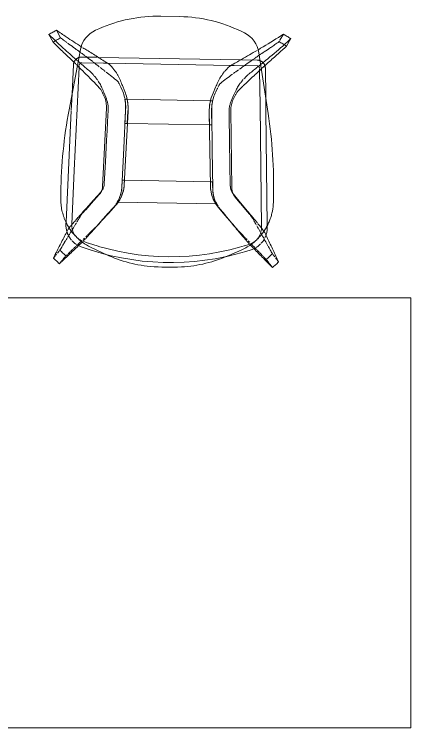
# Model space of a CAD drawing. Header units: inches. Extents: x -13 to 4331, y -638 to 2885.
# Drawn here: x 3329.5 to 3359.4, y 1400.5 to 1454.2 of the extents above; entities that cross this region are included whole.
import ezdxf

# ---------------------------------------------------------------- set-up
doc = ezdxf.new("R2010")
doc.units = ezdxf.units.IN
doc.header["$MEASUREMENT"] = 0
doc.layers.add('I-FURN', color=30, linetype='Continuous', lineweight=9)
doc.layers.add('Q-CASE', color=31, linetype='Continuous', lineweight=9)

# ---------------------------------------------------------------- blocks, each defined once
blk = doc.blocks.new('HighTower_Nadia_Bob_BarStool - HighTower_Nadia_Bob_BarStool-V18-FIRST FLOOR POWER _ SIGNAL')
at = {"layer": 'I-FURN'}
for p, q in [((0.715, 9.2), (-0.715, 9.2)), ((-5.364, 8.17), (-5.606, 8.057)), ((5.606, 8.057), (5.364, 8.17)), ((-9.116, 7.683), (-8.794, 7.117)), ((-8.233, 7.442), (-8.553, 8.01)), ((8.553, 8.01), (8.292, 7.549)), ((8.794, 7.117), (9.116, 7.683)), ((8.269, 7.508), (8.233, 7.442)), ((-6.733, 6.579), (-7.507, 2.027)), ((7.507, 2.027), (6.733, 6.579)), ((-5.471, 6.022), (-6.61, 6.022)), ((-5.376, 6.022), (-5.429, 6.022)), ((5.342, 6.022), (-5.342, 6.022)), ((5.429, 6.022), (5.376, 6.022)), ((6.61, 6.022), (5.471, 6.022)), ((-7.235, 5.416), (-7.299, 3.248)), ((-7.041, 5.851), (-7.059, 5.833)), ((-6.789, 5.455), (-6.786, 5.462)), ((-6.786, 5.462), (-6.784, 5.469)), ((-6.737, 5.536), (-6.731, 5.541)), ((-6.61, 5.585), (-4.977, 5.585)), ((-4.948, 5.585), (-4.887, 5.585)), ((-4.857, 5.585), (-4.643, 5.585)), ((-4.643, 5.585), (4.643, 5.585)), ((-4.592, 5.554), (-4.607, 5.563)), ((-4.577, 5.545), (-4.592, 5.554)), ((4.643, 5.585), (4.857, 5.585)), ((4.887, 5.585), (6.61, 5.585)), ((6.71, 5.556), (6.716, 5.552)), ((6.785, 5.465), (6.788, 5.458)), ((7.032, 5.859), (7.013, 5.875)), ((7.05, 5.841), (7.032, 5.859)), ((7.168, 5.68), (7.156, 5.702)), ((7.178, 5.658), (7.168, 5.68)), ((7.299, 3.248), (7.235, 5.416)), ((-7.033, -2.528), (-6.802, 5.245)), ((-6.802, 5.271), (-6.799, 5.353)), ((6.799, 5.353), (6.802, 5.271)), ((6.802, 5.245), (6.881, 2.599)), ((-3.629, 3.809), (-3.523, 3.588)), ((-3.325, 3.484), (-3.509, 3.924)), ((3.509, 3.924), (3.325, 3.484)), ((3.523, 3.588), (3.629, 3.809)), ((-7.299, 3.248), (-7.326, 2.362)), ((-4.882, 3.321), (-4.709, 2.907)), ((4.709, 2.907), (4.882, 3.321)), ((7.33, 2.214), (7.299, 3.248)), ((-4.943, 3.218), (-4.849, 3.021)), ((-3.302, 2.898), (-3.145, 2.898)), ((3.144, 2.898), (-3.144, 2.898)), ((-3.144, 2.898), (3.144, 2.898)), ((3.145, 2.898), (3.302, 2.898)), ((4.849, 3.021), (4.943, 3.218)), ((-7.326, 2.351), (-7.335, 2.027)), ((6.882, 2.573), (7.153, -6.576)), ((7.586, -6.424), (7.331, 2.181)), ((-7.336, 1.993), (-7.586, -6.424)), ((-3.245, 2.021), (-3.274, 1.078)), ((-3.247, 2.145), (-3.251, 2.041)), ((-3.241, 2.14), (-3.244, 2.04)), ((-3.096, 1.078), (-3.063, 2.008)), ((3.063, 2.008), (3.096, 1.078)), ((3.244, 2.04), (3.241, 2.14)), ((3.274, 1.078), (3.245, 2.021)), ((3.251, 2.041), (3.247, 2.145)), ((-3.274, 1.078), (-3.096, 1.078)), ((-3.089, 1.078), (3.089, 1.078)), ((-3.089, 1.078), (3.089, 1.078)), ((3.096, 1.078), (3.274, 1.078)), ((-4.635, -0.198), (-4.693, -1.848)), ((-4.812, -1.73), (-4.873, -3.692)), ((-4.693, -1.848), (-4.75, -3.497)), ((-7.153, -6.576), (-7.033, -2.544)), ((-3.407, -3.2), (-3.423, -3.735)), ((-3.407, -3.2), (-3.245, -3.2)), ((-3.257, -3.543), (-3.245, -3.2)), ((3.239, -3.2), (-3.239, -3.2)), ((-3.239, -3.2), (3.239, -3.2)), ((3.245, -3.2), (3.257, -3.543)), ((3.245, -3.2), (3.407, -3.2)), ((3.417, -3.517), (3.407, -3.2)), ((3.423, -3.735), (3.418, -3.544)), ((-8.015, -4.222), (-8.013, -4.654)), ((5.539, -4.742), (4.995, -4.118)), ((8.013, -4.654), (8.015, -4.222)), ((-5.537, -4.799), (-6.119, -5.47)), ((-5.116, -4.313), (-5.509, -4.767)), ((5.509, -4.767), (5.116, -4.313)), ((6.052, -5.393), (5.537, -4.799)), ((6.082, -5.367), (5.539, -4.742)), ((-4.046, -5.282), (-4.39, -5.679)), ((-4.382, -5.698), (-3.863, -5.101)), ((-3.738, -4.854), (-3.675, -4.854)), ((-3.738, -4.854), (-3.676, -4.854)), ((-3.675, -4.854), (3.675, -4.854)), ((-3.675, -4.854), (3.675, -4.854)), ((3.675, -4.854), (3.738, -4.854)), ((3.676, -4.854), (3.738, -4.854)), ((3.863, -5.101), (4.382, -5.698)), ((4.39, -5.679), (4.046, -5.282)), ((-4.409, -5.701), (-4.987, -6.368)), ((-4.901, -6.294), (-4.382, -5.698)), ((4.382, -5.698), (4.901, -6.294)), ((4.915, -6.285), (4.409, -5.701)), ((6.119, -5.47), (6.052, -5.393)), ((-7.586, -6.434), (-7.59, -6.563)), ((4.987, -6.368), (4.915, -6.285)), ((7.59, -6.563), (7.586, -6.434)), ((-7.153, -6.615), (-7.153, -6.576)), ((7.153, -6.576), (7.153, -6.627)), ((-7.496, -7.183), (-7.472, -7.249)), ((-7.472, -7.249), (-7.446, -7.313)), ((-7.446, -7.313), (-7.416, -7.377)), ((-7.385, -7.439), (-7.35, -7.5)), ((-7.35, -7.5), (-7.314, -7.56)), ((-6.894, -7.399), (-6.924, -7.356)), ((6.819, -7.491), (6.783, -7.529)), ((6.946, -7.324), (6.916, -7.367)), ((-7.314, -7.56), (-7.275, -7.618)), ((-7.275, -7.618), (-7.234, -7.675)), ((-7.234, -7.675), (-7.19, -7.73)), ((-7.19, -7.73), (-7.144, -7.783)), ((-7.097, -7.834), (-7.047, -7.883)), ((-7.047, -7.883), (-6.995, -7.93)), ((-6.995, -7.93), (-6.942, -7.975)), ((-6.942, -7.975), (-6.887, -8.018)), ((-5.896, -7.979), (-6.228, -7.87)), ((-5.133, -8.208), (-5.872, -7.988)), ((6.228, -7.869), (5.899, -7.975)), ((6.304, -7.843), (6.267, -7.857)), ((7.157, -7.769), (7.202, -7.716)), ((-8.008, -8.553), (-8.044, -8.598)), ((-6.711, -8.134), (-6.65, -8.167)), ((-5.705, -8.28), (-4.736, -8.722)), ((-4.385, -8.398), (-5.107, -8.214)), ((4.736, -8.722), (5.705, -8.28)), ((6.666, -8.159), (6.727, -8.124)), ((8.044, -8.598), (8.008, -8.553)), ((-8.366, -8.995), (-8.492, -9.151)), ((-8.25, -8.852), (-8.343, -8.967)), ((-8.073, -8.634), (-8.194, -8.783)), ((-7.715, -9.185), (-7.573, -9.01)), ((-4.436, -8.831), (-4.129, -8.903)), ((-2.103, -8.788), (-2.869, -8.688)), ((7.573, -9.01), (7.715, -9.185)), ((8.194, -8.783), (8.073, -8.634)), ((8.343, -8.967), (8.25, -8.852)), ((8.492, -9.151), (8.366, -8.995)), ((-8.028, -9.571), (-7.889, -9.4)), ((-2.573, -9.172), (-1.789, -9.259)), ((-1.789, -9.259), (-1.002, -9.315)), ((7.889, -9.4), (8.028, -9.571))]:
    blk.add_line(p, q, dxfattribs=at)
at = {"layer": 'I-FURN', "flags": 128}
for points in [[(-6.899, 5.952), (-6.921, 5.94), (-6.942, 5.927), (-6.963, 5.913), (-6.984, 5.899), (-7.003, 5.883), (-7.022, 5.867), (-7.041, 5.851)], [(-6.83, 5.982), (-6.854, 5.973), (-6.877, 5.963), (-6.899, 5.952)], [(-6.61, 6.022), (-6.635, 6.022), (-6.66, 6.02), (-6.685, 6.018), (-6.71, 6.015), (-6.734, 6.01), (-6.759, 6.005), (-6.783, 5.998), (-6.807, 5.991), (-6.83, 5.982)], [(6.843, 5.978), (6.819, 5.986), (6.796, 5.994), (6.772, 6.001), (6.747, 6.007), (6.723, 6.012), (6.698, 6.016), (6.673, 6.019), (6.648, 6.021), (6.624, 6.022), (6.61, 6.022)], [(7.013, 5.875), (6.994, 5.891), (6.974, 5.906), (6.953, 5.92), (6.932, 5.933), (6.911, 5.946), (6.888, 5.957), (6.866, 5.968), (6.843, 5.978)], [(-7.201, 5.6), (-7.209, 5.577), (-7.216, 5.553), (-7.221, 5.528), (-7.226, 5.504), (-7.23, 5.479), (-7.233, 5.454), (-7.234, 5.429), (-7.235, 5.416)], [(-7.183, 5.647), (-7.193, 5.624), (-7.201, 5.6)], [(-7.162, 5.692), (-7.173, 5.67), (-7.183, 5.647)], [(-7.108, 5.776), (-7.122, 5.756), (-7.136, 5.735), (-7.149, 5.714), (-7.162, 5.692)], [(-7.059, 5.833), (-7.076, 5.815), (-7.092, 5.796), (-7.108, 5.776)], [(-6.798, 5.403), (-6.797, 5.411), (-6.797, 5.418), (-6.796, 5.425), (-6.794, 5.433), (-6.793, 5.44), (-6.791, 5.447), (-6.789, 5.455)], [(-6.784, 5.469), (-6.781, 5.476), (-6.777, 5.482), (-6.774, 5.489), (-6.77, 5.495), (-6.766, 5.502), (-6.762, 5.508), (-6.757, 5.514), (-6.753, 5.52), (-6.748, 5.525), (-6.742, 5.531), (-6.737, 5.536)], [(-6.731, 5.541), (-6.725, 5.545), (-6.719, 5.55)], [(-6.719, 5.55), (-6.713, 5.554), (-6.707, 5.558)], [(-6.707, 5.558), (-6.7, 5.562), (-6.694, 5.565), (-6.687, 5.569), (-6.68, 5.572), (-6.673, 5.574), (-6.666, 5.577), (-6.659, 5.579), (-6.651, 5.58), (-6.644, 5.582), (-6.637, 5.583), (-6.629, 5.584), (-6.622, 5.585), (-6.614, 5.585), (-6.61, 5.585)], [(4.607, 5.563), (4.592, 5.554), (4.577, 5.545)], [(6.61, 5.585), (6.618, 5.585), (6.625, 5.584), (6.633, 5.584), (6.64, 5.583), (6.648, 5.581), (6.655, 5.58), (6.662, 5.578), (6.669, 5.575), (6.676, 5.573), (6.683, 5.57), (6.69, 5.567), (6.697, 5.564), (6.703, 5.56), (6.71, 5.556)], [(6.716, 5.552), (6.722, 5.548), (6.728, 5.543), (6.734, 5.538), (6.739, 5.533), (6.745, 5.528), (6.75, 5.523), (6.755, 5.517), (6.759, 5.511), (6.764, 5.505), (6.768, 5.499), (6.772, 5.492), (6.776, 5.486), (6.779, 5.479), (6.782, 5.472), (6.785, 5.465)], [(6.788, 5.458), (6.79, 5.451), (6.792, 5.444), (6.794, 5.437), (6.795, 5.429), (6.796, 5.422), (6.797, 5.414), (6.798, 5.407), (6.798, 5.403)], [(7.13, 5.745), (7.115, 5.766), (7.1, 5.785), (7.084, 5.805), (7.068, 5.823), (7.05, 5.841)], [(7.156, 5.702), (7.143, 5.724), (7.13, 5.745)], [(7.197, 5.612), (7.188, 5.635), (7.178, 5.658)], [(7.235, 5.416), (7.234, 5.441), (7.232, 5.466), (7.228, 5.491), (7.224, 5.515), (7.219, 5.54), (7.213, 5.564), (7.206, 5.588), (7.197, 5.612)], [(-3.145, 2.898), (-3.223, 2.898), (-3.302, 2.898)], [(3.302, 2.898), (3.223, 2.898), (3.145, 2.898)], [(-4.691, 2.194), (-4.751, 0.232), (-4.812, -1.73)], [(4.873, -3.692), (4.812, -1.73), (4.751, 0.232), (4.691, 2.194)], [(-4.557, 2.027), (-4.571, 1.619), (-4.587, 1.172)], [(-3.251, 2.021), (-3.338, -0.798), (-3.429, -3.741)], [(-3.251, -3.55), (-3.154, -0.768), (-3.057, 2.014)], [(3.057, 2.014), (3.154, -0.768), (3.251, -3.55)], [(3.429, -3.741), (3.338, -0.798), (3.251, 2.021)], [(4.587, 1.172), (4.571, 1.619), (4.557, 2.027)], [(-4.587, 1.172), (-4.611, 0.487), (-4.635, -0.198)], [(-3.274, 1.078), (-3.185, 1.078), (-3.096, 1.078)], [(3.096, 1.078), (3.185, 1.078), (3.274, 1.078)], [(4.635, -0.198), (4.611, 0.487), (4.587, 1.172)], [(4.75, -3.497), (4.693, -1.848), (4.635, -0.198)], [(-3.245, -3.2), (-3.326, -3.2), (-3.407, -3.2)], [(3.407, -3.2), (3.326, -3.2), (3.245, -3.2)], [(-4.995, -4.118), (-5.539, -4.742), (-6.082, -5.367)], [(-7.59, -6.563), (-7.591, -6.633), (-7.589, -6.703), (-7.584, -6.773), (-7.576, -6.843), (-7.566, -6.912), (-7.552, -6.981), (-7.536, -7.049), (-7.518, -7.116)], [(-7.137, -6.824), (-7.144, -6.772), (-7.149, -6.72), (-7.152, -6.668)], [(-7.05, -7.126), (-7.069, -7.078), (-7.087, -7.028), (-7.102, -6.978), (-7.116, -6.927), (-7.127, -6.877)], [(7.124, -6.889), (7.112, -6.94), (7.098, -6.991), (7.082, -7.041), (7.064, -7.09)], [(7.153, -6.629), (7.152, -6.681), (7.148, -6.734), (7.142, -6.786), (7.135, -6.835)], [(7.505, -7.155), (7.523, -7.099), (7.541, -7.031), (7.556, -6.963), (7.569, -6.894), (7.578, -6.825), (7.585, -6.755), (7.589, -6.685), (7.591, -6.615), (7.59, -6.563)], [(-6.98, -7.267), (-7.005, -7.221), (-7.028, -7.174), (-7.049, -7.127)], [(-6.828, -7.481), (-6.861, -7.441), (-6.894, -7.399)], [(-6.594, -7.69), (-6.636, -7.659), (-6.677, -7.627), (-6.717, -7.593), (-6.755, -7.557), (-6.792, -7.519), (-6.828, -7.481)], [(6.916, -7.367), (6.885, -7.41), (6.853, -7.451), (6.819, -7.491)], [(7.044, -7.139), (7.022, -7.187), (6.999, -7.233), (6.973, -7.279)], [(7.202, -7.716), (7.245, -7.66), (7.285, -7.603), (7.324, -7.545), (7.36, -7.485), (7.393, -7.423)], [(7.424, -7.361), (7.453, -7.297), (7.479, -7.232), (7.498, -7.176)], [(-6.887, -8.018), (-6.83, -8.059), (-6.771, -8.098)], [(-6.316, -7.839), (-6.365, -7.819), (-6.413, -7.797), (-6.459, -7.773), (-6.505, -7.747), (-6.55, -7.72), (-6.594, -7.69)], [(5.874, -7.983), (5.532, -8.093), (4.789, -8.299), (4.037, -8.476), (3.279, -8.622), (2.516, -8.738), (1.749, -8.823), (0.979, -8.878), (0.208, -8.902), (-0.564, -8.894), (-1.335, -8.856), (-2.103, -8.788)], [(6.582, -7.698), (6.539, -7.727), (6.494, -7.754), (6.447, -7.779), (6.4, -7.802), (6.352, -7.824), (6.304, -7.843)], [(6.783, -7.529), (6.745, -7.566), (6.707, -7.602), (6.667, -7.635), (6.625, -7.668), (6.582, -7.698)], [(6.786, -8.088), (6.845, -8.049), (6.901, -8.008), (6.956, -7.964), (7.009, -7.918), (7.06, -7.871), (7.109, -7.821)], [(-6.587, -8.198), (-6.523, -8.227), (-6.458, -8.253), (-6.409, -8.27)], [(-6.409, -8.27), (-5.658, -8.512), (-4.897, -8.723), (-4.436, -8.831)], [(-2.869, -8.688), (-3.63, -8.558), (-4.385, -8.398)], [(4.417, -8.838), (4.484, -8.824), (5.249, -8.629), (6.005, -8.404), (6.409, -8.27)], [(6.409, -8.27), (6.475, -8.246), (6.54, -8.22), (6.603, -8.19)], [(-4.129, -8.903), (-3.354, -9.053), (-2.573, -9.172)], [(0.577, -9.332), (1.365, -9.293), (2.151, -9.223), (2.934, -9.121), (3.712, -8.988), (4.417, -8.838)], [(-7.871, -9.378), (-7.786, -9.273), (-7.725, -9.198)], [(-1.002, -9.315), (-0.213, -9.339), (0.577, -9.332)], [(7.725, -9.198), (7.786, -9.273), (7.871, -9.378)]]:
    blk.add_lwpolyline(points, dxfattribs=at)
at = {"layer": 'I-FURN'}
for centre, radius, start, end in [((-0.715, -1.8), 11, 90, 115), ((0.715, -1.8), 11, 65, 90), ((-4.761, 6.244), 2, 115, 170.3494), ((4.761, 6.244), 2, 9.6506, 65), ((0, 10.151), 19.843, 266.5863, 273.4131)]:
    blk.add_arc(centre, radius, start, end, dxfattribs=at)
for centre, major_axis, start_param, end_param in [((-6.555, 2.136), (3.5, 0), 0.108678, 0.395848), ((6.555, 2.136), (3.5, 0), 2.745745, 3.172756), ((-6.555, 2.136), (2, 0), 0.122402, 0.395848), ((6.555, 2.136), (2, 0), 2.745745, 2.882468), ((-6.555, 2.136), (2, 0), 0.043748, 0.122402), ((-6.555, 2.136), (2, 0), 6.248279, 6.326933), ((-6.555, 2.136), (3.5, 0), 6.252022, 6.391863), ((6.555, 2.136), (2, 0), 3.019191, 3.176499), ((6.555, 2.136), (2, 0), 2.882468, 3.019191), ((-5.872, -3.659), (1, 0), 5.842996, 6.25051), ((-5.75, -3.462), (1, 0), 5.794493, 6.021386), ((-5.75, -3.462), (1, 0), 6.021386, 6.248279), ((-5.75, -3.462), (2.5, 0), 5.773681, 6.248279), ((-5.872, -3.659), (2.444, 0), 6.185447, 6.249762), ((-5.868, -3.653), (2.446, 0), 6.182438, 6.249712), ((-5.754, -3.469), (2.498, 0), 6.093334, 6.248327), ((5.75, -3.462), (2.5, 0), 3.176499, 3.651097), ((5.754, -3.469), (2.498, 0), 3.176451, 3.331444), ((5.868, -3.653), (2.446, 0), 3.175066, 3.24234), ((5.872, -3.659), (2.444, 0), 3.175016, 3.239331), ((5.75, -3.462), (1, 0), 3.176499, 3.857178), ((5.872, -3.659), (1, 0), 3.174268, 3.310403), ((-5.872, -3.659), (1, 0), 5.569832, 5.705926), ((-5.872, -3.659), (1, 0), 5.727388, 5.79228), ((-5.75, -3.462), (1, 0), 5.5676, 5.794493), ((-5.872, -3.659), (2.444, 0), 5.768076, 6.020844), ((-5.868, -3.653), (2.446, 0), 5.769384, 6.017772), ((-5.872, -3.659), (2.444, 0), 6.027894, 6.17606), ((-5.868, -3.653), (2.446, 0), 6.024985, 6.173155), ((-5.754, -3.469), (2.498, 0), 5.935474, 6.061195), ((-5.754, -3.469), (2.498, 0), 6.064618, 6.092716), ((5.754, -3.469), (2.498, 0), 3.332062, 3.36016), ((5.754, -3.469), (2.498, 0), 3.363583, 3.489304), ((5.868, -3.653), (2.446, 0), 3.251623, 3.399793), ((5.872, -3.659), (2.444, 0), 3.248718, 3.396883), ((5.868, -3.653), (2.446, 0), 3.407006, 3.655394), ((5.872, -3.659), (2.444, 0), 3.403934, 3.656702), ((5.872, -3.659), (1, 0), 3.310403, 3.563935), ((5.872, -3.659), (1, 0), 3.631162, 3.718811), ((5.872, -3.659), (1, 0), 3.719144, 3.854946), ((-5.75, -3.462), (2.5, 0), 5.5676, 5.773681), ((-5.754, -3.469), (2.498, 0), 5.698333, 5.854315), ((-5.754, -3.469), (2.498, 0), 5.854315, 5.879446), ((-5.754, -3.469), (2.498, 0), 5.893348, 5.934728), ((5.754, -3.469), (2.498, 0), 3.49005, 3.53143), ((5.754, -3.469), (2.498, 0), 3.545332, 3.570463), ((5.754, -3.469), (2.498, 0), 3.570463, 3.726444), ((5.75, -3.462), (2.5, 0), 3.651097, 3.857178), ((-5.872, -3.659), (2.444, 0), 5.569084, 5.661595), ((-5.872, -3.659), (2.444, 0), 5.68253, 5.764558), ((5.872, -3.659), (2.444, 0), 3.66022, 3.742248), ((5.872, -3.659), (2.444, 0), 3.763183, 3.855694)]:
    blk.add_ellipse(centre, major_axis=major_axis, ratio=0.998955, start_param=start_param, end_param=end_param, dxfattribs=at)
for points in [[(-8.553, 8.01), (-8.648, 7.958), (-8.836, 7.85), (-9.023, 7.74), (-9.116, 7.683)], [(9.116, 7.683), (9.023, 7.74), (8.836, 7.85), (8.648, 7.958), (8.553, 8.01)], [(-8.794, 7.117), (-8.747, 7.145), (-8.699, 7.174), (-8.652, 7.202)], [(-8.794, 7.117), (-8.692, 7.015), (-8.486, 6.814), (-8.275, 6.615), (-8.169, 6.516)], [(-8.233, 7.442), (-8.144, 7.376), (-8.055, 7.31), (-7.965, 7.244)], [(-7.709, 7.059), (-7.676, 7.035), (-7.643, 7.011), (-7.609, 6.987)], [(8.169, 6.516), (8.275, 6.615), (8.486, 6.814), (8.692, 7.015), (8.794, 7.117)], [(8.652, 7.202), (8.699, 7.174), (8.747, 7.145), (8.794, 7.117)], [(-6.596, 6.759), (-6.612, 6.769), (-6.627, 6.778), (-6.642, 6.788)], [(-6.763, 6.399), (-6.73, 6.375), (-6.696, 6.351), (-6.662, 6.327)], [(-6.657, 6.323), (-6.575, 6.265), (-6.494, 6.207), (-6.413, 6.148)], [(6.413, 6.148), (6.494, 6.207), (6.575, 6.265), (6.657, 6.323)], [(6.662, 6.327), (6.696, 6.351), (6.73, 6.375), (6.763, 6.399)], [(-6.937, 5.374), (-6.753, 5.199), (-6.57, 5.022), (-6.389, 4.844)], [(-6.594, 5.456), (-6.691, 5.536), (-6.787, 5.616), (-6.884, 5.696)], [(-6.265, 5.183), (-6.375, 5.274), (-6.484, 5.365), (-6.594, 5.456)], [(-5.742, 5.656), (-5.59, 5.542), (-5.438, 5.428), (-5.287, 5.313)], [(6.738, 5.184), (6.804, 5.247), (6.871, 5.311), (6.937, 5.374)], [(-6.389, 4.844), (-6.378, 4.833), (-6.366, 4.822), (-6.354, 4.811)], [(-5.942, 4.915), (-6.05, 5.005), (-6.157, 5.094), (-6.265, 5.183)], [(-5.584, 4.538), (-5.644, 4.605), (-5.752, 4.724), (-5.871, 4.851), (-5.919, 4.897), (-5.935, 4.91)], [(-5.217, 5.261), (-5.124, 5.193), (-5.031, 5.125), (-4.938, 5.056)], [(-4.917, 5.04), (-4.888, 5.019), (-4.858, 4.997), (-4.829, 4.975)], [(-4.763, 4.926), (-4.618, 4.817), (-4.473, 4.708), (-4.331, 4.596)], [(4.331, 4.596), (4.473, 4.707), (4.617, 4.817), (4.763, 4.926)], [(4.829, 4.975), (4.958, 5.071), (5.088, 5.167), (5.217, 5.261)], [(5.972, 4.447), (6.11, 4.58), (6.249, 4.713), (6.389, 4.844)], [(6.389, 4.844), (6.505, 4.958), (6.621, 5.071), (6.738, 5.184)], [(-5.403, 4.316), (-5.464, 4.399), (-5.524, 4.474), (-5.584, 4.538)], [(-4.317, 4.585), (-4.164, 4.466), (-4.014, 4.346), (-3.865, 4.224)], [(3.865, 4.224), (4.014, 4.346), (4.164, 4.466), (4.317, 4.585)], [(5.584, 4.538), (5.524, 4.474), (5.464, 4.399), (5.403, 4.316)], [(5.58, 4.062), (5.709, 4.191), (5.839, 4.32), (5.972, 4.447)], [(-5.563, 4.044), (-5.428, 3.909), (-5.296, 3.772), (-5.166, 3.634)], [(-5.054, 3.721), (-5.106, 3.835), (-5.16, 3.943), (-5.219, 4.043)], [(-3.865, 4.224), (-3.859, 4.219), (-3.851, 4.21), (-3.842, 4.198)], [(-3.841, 4.197), (-3.832, 4.185), (-3.822, 4.169), (-3.81, 4.151)], [(-3.726, 4.003), (-3.711, 3.974), (-3.678, 3.911), (-3.645, 3.843), (-3.629, 3.809)], [(-3.509, 3.924), (-3.536, 3.987), (-3.589, 4.114), (-3.643, 4.237), (-3.67, 4.298)], [(3.67, 4.298), (3.643, 4.237), (3.589, 4.114), (3.536, 3.987), (3.509, 3.924)], [(3.629, 3.809), (3.638, 3.828), (3.647, 3.847), (3.656, 3.866)], [(3.678, 3.91), (3.694, 3.942), (3.71, 3.974), (3.726, 4.003)], [(3.81, 4.151), (3.822, 4.169), (3.833, 4.186), (3.841, 4.197)], [(3.842, 4.198), (3.851, 4.21), (3.859, 4.219), (3.865, 4.224)], [(5.212, 4.03), (5.156, 3.934), (5.103, 3.83), (5.054, 3.721)], [(5.166, 3.634), (5.296, 3.772), (5.428, 3.909), (5.563, 4.044)], [(-5.166, 3.634), (-5.157, 3.624), (-5.14, 3.598), (-5.118, 3.56)], [(-4.882, 3.321), (-4.911, 3.389), (-4.968, 3.524), (-5.025, 3.656), (-5.054, 3.721)], [(-3.523, 3.588), (-3.458, 3.439), (-3.405, 3.286), (-3.362, 3.13)], [(3.362, 3.13), (3.405, 3.286), (3.458, 3.439), (3.523, 3.588)], [(5.147, 3.607), (5.155, 3.62), (5.162, 3.629), (5.166, 3.634)], [(-4.849, 3.021), (-4.793, 2.892), (-4.708, 2.62), (-4.686, 2.335), (-4.691, 2.194)], [(-3.36, 3.122), (-3.346, 3.072), (-3.333, 3.021), (-3.321, 2.97)], [(-3.302, 2.898), (-3.278, 2.773), (-3.26, 2.647), (-3.25, 2.521)], [(-3.081, 2.515), (-3.094, 2.633), (-3.114, 2.75), (-3.137, 2.866)], [(3.137, 2.866), (3.113, 2.75), (3.09, 2.633), (3.08, 2.515)], [(3.25, 2.521), (3.26, 2.647), (3.278, 2.773), (3.302, 2.898)], [(3.323, 2.97), (3.334, 3.021), (3.346, 3.072), (3.36, 3.122)], [(4.691, 2.194), (4.686, 2.335), (4.708, 2.62), (4.793, 2.892), (4.849, 3.021)], [(-3.253, 2.48), (-3.246, 2.368), (-3.244, 2.257), (-3.247, 2.145)], [(-3.247, 2.481), (-3.239, 2.368), (-3.237, 2.254), (-3.241, 2.14)], [(3.241, 2.14), (3.237, 2.254), (3.239, 2.368), (3.247, 2.481)], [(3.247, 2.145), (3.244, 2.257), (3.246, 2.368), (3.253, 2.48)], [(-7.507, 2.027), (-7.682, 0.994), (-7.942, -1.08), (-8.021, -3.172), (-8.015, -4.222)], [(8.015, -4.222), (8.021, -3.172), (7.942, -1.08), (7.682, 0.994), (7.507, 2.027)], [(6.082, -5.367), (6.177, -5.476), (6.272, -5.586), (6.365, -5.694)], [(-6.449, -5.864), (-6.488, -5.931), (-6.527, -5.997), (-6.566, -6.064)], [(6.566, -6.064), (6.527, -5.997), (6.488, -5.931), (6.449, -5.864)], [(-7.249, -6.744), (-7.204, -6.688), (-7.096, -6.556), (-6.955, -6.387), (-6.878, -6.296)], [(-6.623, -6.162), (-6.668, -6.239), (-6.714, -6.317), (-6.759, -6.394)], [(-6.578, -6.084), (-6.59, -6.105), (-6.602, -6.125), (-6.614, -6.146)], [(6.614, -6.146), (6.602, -6.125), (6.59, -6.105), (6.578, -6.084)], [(6.759, -6.394), (6.714, -6.317), (6.668, -6.239), (6.623, -6.162)], [(6.88, -6.298), (7.032, -6.478), (7.178, -6.654), (7.249, -6.744)], [(-7.404, -6.951), (-7.398, -6.939), (-7.382, -6.916), (-7.356, -6.881)], [(-7.072, -6.931), (-7.095, -6.972), (-7.119, -7.012), (-7.142, -7.052)], [(-6.943, -6.71), (-6.98, -6.773), (-7.017, -6.837), (-7.054, -6.9)], [(-6.797, -6.46), (-6.84, -6.532), (-6.882, -6.605), (-6.924, -6.677)], [(-5.749, -7.177), (-5.662, -7.09), (-5.575, -7.003), (-5.488, -6.916)], [(-5.482, -6.909), (-5.431, -6.859), (-5.381, -6.809), (-5.331, -6.758)], [(5.331, -6.758), (5.381, -6.809), (5.431, -6.859), (5.482, -6.909)], [(5.488, -6.916), (5.575, -7.003), (5.662, -7.09), (5.749, -7.177)], [(6.924, -6.677), (6.882, -6.605), (6.84, -6.532), (6.797, -6.46)], [(7.054, -6.9), (7.017, -6.837), (6.98, -6.773), (6.943, -6.71)], [(7.142, -7.052), (7.119, -7.012), (7.095, -6.972), (7.072, -6.931)], [(7.256, -6.753), (7.285, -6.79), (7.305, -6.815), (7.32, -6.836)], [(7.356, -6.881), (7.382, -6.916), (7.398, -6.939), (7.404, -6.951)], [(-6.079, -7.507), (-6.05, -7.478), (-6.021, -7.449), (-5.992, -7.42)], [(-5.98, -7.408), (-5.93, -7.358), (-5.881, -7.308), (-5.831, -7.259)], [(-5.815, -7.242), (-5.796, -7.224), (-5.778, -7.205), (-5.759, -7.187)], [(5.759, -7.187), (5.778, -7.205), (5.796, -7.224), (5.815, -7.242)], [(5.831, -7.259), (5.881, -7.309), (5.931, -7.358), (5.98, -7.408)], [(5.992, -7.42), (6.021, -7.449), (6.05, -7.478), (6.079, -7.507)], [(7.664, -7.953), (7.507, -7.68), (7.349, -7.407), (7.19, -7.135)], [(-7.674, -7.971), (-7.723, -8.056), (-7.772, -8.141), (-7.821, -8.227)], [(-7.578, -7.804), (-7.607, -7.854), (-7.635, -7.904), (-7.664, -7.953)], [(-7.456, -7.593), (-7.488, -7.649), (-7.52, -7.704), (-7.552, -7.76)], [(-6.666, -8.094), (-6.582, -8.011), (-6.499, -7.927), (-6.415, -7.843)], [(-6.415, -7.843), (-6.398, -7.826), (-6.382, -7.81), (-6.365, -7.793)], [(-6.282, -7.71), (-6.247, -7.675), (-6.211, -7.639), (-6.175, -7.603)], [(-6.22, -7.794), (-6.242, -7.818), (-6.256, -7.833), (-6.267, -7.845)], [(-6.102, -7.662), (-6.146, -7.712), (-6.174, -7.743), (-6.197, -7.768)], [(6.212, -7.785), (6.183, -7.753), (6.146, -7.712), (6.101, -7.662)], [(6.176, -7.604), (6.211, -7.639), (6.247, -7.675), (6.282, -7.71)], [(6.27, -7.848), (6.259, -7.837), (6.242, -7.819), (6.22, -7.794)], [(6.365, -7.793), (6.382, -7.81), (6.398, -7.826), (6.415, -7.843)], [(7.821, -8.227), (7.772, -8.141), (7.723, -8.056), (7.674, -7.971)], [(-7.836, -8.253), (-7.893, -8.353), (-7.951, -8.453), (-8.008, -8.553)], [(-7.544, -8.975), (-7.624, -8.907), (-7.78, -8.768), (-7.933, -8.625), (-8.008, -8.553)], [(-7.219, -8.648), (-7.166, -8.596), (-7.114, -8.543), (-7.061, -8.49)], [(-7.047, -8.476), (-6.994, -8.423), (-6.941, -8.37), (-6.888, -8.316)], [(-6.874, -8.303), (-6.821, -8.249), (-6.767, -8.195), (-6.713, -8.142)], [(6.713, -8.142), (6.767, -8.195), (6.82, -8.249), (6.874, -8.302)], [(6.887, -8.316), (6.941, -8.369), (6.994, -8.423), (7.047, -8.476)], [(7.061, -8.49), (7.113, -8.543), (7.166, -8.596), (7.219, -8.648)], [(8.008, -8.553), (7.933, -8.625), (7.78, -8.768), (7.624, -8.907), (7.544, -8.975)], [(8.008, -8.553), (7.951, -8.453), (7.893, -8.353), (7.836, -8.253)], [(-7.544, -8.975), (-7.507, -8.937), (-7.469, -8.899), (-7.431, -8.861)], [(-7.39, -8.82), (-7.338, -8.768), (-7.286, -8.716), (-7.234, -8.663)], [(-4.736, -8.722), (-4.175, -8.985), (-3.021, -9.403), (-1.805, -9.608), (-1.181, -9.657)], [(1.181, -9.657), (1.805, -9.608), (3.021, -9.403), (4.175, -8.985), (4.736, -8.722)], [(7.233, -8.663), (7.286, -8.715), (7.338, -8.768), (7.39, -8.82)], [(7.405, -8.835), (7.452, -8.882), (7.498, -8.929), (7.544, -8.975)], [(-8.492, -9.151), (-8.417, -9.223), (-8.264, -9.365), (-8.107, -9.503), (-8.028, -9.571)], [(8.028, -9.571), (8.107, -9.503), (8.264, -9.365), (8.417, -9.223), (8.492, -9.151)]]:
    blk.add_open_spline(points, degree=3, dxfattribs=at)
for points, knots in [([(-6.921, 5.729), (-7.247, 6.002), (-7.999, 6.642), (-8.726, 7.295), (-9.116, 7.683)], [-0.7, -0.7, -0.7, -0.7, -0.4, 0, 0, 0, 0]), ([(-6.667, 6.802), (-7.055, 7.04), (-7.695, 7.439), (-8.31, 7.844), (-8.553, 8.01)], [0.5055498, 0.5055498, 0.5055498, 0.5055498, 0.8, 1, 1, 1, 1]), ([(8.553, 8.01), (8.067, 7.678), (7.439, 7.278), (6.791, 6.879), (6.667, 6.802)], [0, 0, 0, 0, 0.4, 0.4944502, 0.4944502, 0.4944502, 0.4944502]), ([(9.116, 7.683), (8.921, 7.489), (8.316, 6.919), (7.57, 6.276), (7.029, 5.82), (6.921, 5.729)], [-1, -1, -1, -1, -0.8, -0.4, -0.3, -0.3, -0.3, -0.3]), ([(-8.627, 7.217), (-8.59, 7.239), (-8.459, 7.315), (-8.327, 7.39), (-8.233, 7.442)], [-0.7003192, -0.7003192, -0.7003192, -0.7003192, -0.5, 0, 0, 0, 0]), ([(-7.938, 7.225), (-7.931, 7.22), (-7.869, 7.174), (-7.806, 7.129), (-7.75, 7.089)], [0.4671852, 0.4671852, 0.4671852, 0.4671852, 0.5, 0.760586, 0.760586, 0.760586, 0.760586]), ([(7.609, 6.987), (7.713, 7.061), (7.922, 7.212), (8.129, 7.364), (8.233, 7.442)], [0.0198066, 0.0198066, 0.0198066, 0.0198066, 0.5, 1, 1, 1, 1]), ([(8.233, 7.442), (8.327, 7.39), (8.459, 7.315), (8.59, 7.239), (8.627, 7.217)], [-1, -1, -1, -1, -0.5, -0.2996808, -0.2996808, -0.2996808, -0.2996808]), ([(-8.169, 6.516), (-8.049, 6.406), (-7.81, 6.185), (-7.449, 5.854), (-7.158, 5.583), (-6.989, 5.423), (-6.937, 5.374)], [-1, -1, -1, -1, -0.8, -0.6, -0.4, -0.3129894, -0.3129894, -0.3129894, -0.3129894]), ([(-7.596, 6.978), (-7.44, 6.871), (-7.162, 6.679), (-6.885, 6.484), (-6.763, 6.399)], [0, 0, 0, 0, 0.2, 0.3565662, 0.3565662, 0.3565662, 0.3565662]), ([(-4.607, 5.563), (-4.747, 5.647), (-5.025, 5.813), (-5.575, 6.141), (-6.079, 6.445), (-6.443, 6.666), (-6.54, 6.725)], [0, 0, 0, 0, 0.1, 0.2, 0.4, 0.4736195, 0.4736195, 0.4736195, 0.4736195]), ([(6.585, 6.752), (6.208, 6.522), (5.557, 6.13), (4.886, 5.731), (4.607, 5.563)], [0.5152054, 0.5152054, 0.5152054, 0.5152054, 0.8, 1, 1, 1, 1]), ([(6.763, 6.399), (6.885, 6.484), (7.162, 6.679), (7.44, 6.871), (7.596, 6.978)], [0.6434289, 0.6434289, 0.6434289, 0.6434289, 0.8, 1, 1, 1, 1]), ([(6.937, 5.374), (6.989, 5.423), (7.158, 5.583), (7.449, 5.854), (7.81, 6.185), (8.049, 6.406), (8.169, 6.516)], [-0.6870106, -0.6870106, -0.6870106, -0.6870106, -0.6, -0.4, -0.2, 0, 0, 0, 0]), ([(-6.38, 6.125), (-6.32, 6.082), (-6.122, 5.937), (-5.924, 5.792), (-5.786, 5.689)], [0.5218059, 0.5218059, 0.5218059, 0.5218059, 0.6, 0.7806518, 0.7806518, 0.7806518, 0.7806518]), ([(5.287, 5.313), (5.438, 5.428), (5.742, 5.657), (6.103, 5.923), (6.312, 6.076), (6.368, 6.116)], [0, 0, 0, 0, 0.2, 0.4, 0.4728497, 0.4728497, 0.4728497, 0.4728497]), ([(-3.67, 4.298), (-3.735, 4.439), (-3.837, 4.639), (-3.965, 4.843), (-4.039, 4.95), (-4.094, 5.026), (-4.147, 5.098), (-4.2, 5.164), (-4.251, 5.226), (-4.3, 5.282), (-4.346, 5.334), (-4.405, 5.396), (-4.497, 5.486), (-4.552, 5.531), (-4.577, 5.545)], [0, 0, 0, 0, 0.2, 0.3, 0.35, 0.4, 0.45, 0.5, 0.55, 0.6, 0.65, 0.7, 0.8, 1, 1, 1, 1]), ([(4.577, 5.545), (4.552, 5.531), (4.497, 5.486), (4.392, 5.383), (4.316, 5.301), (4.251, 5.226), (4.2, 5.164), (4.147, 5.098), (4.111, 5.05), (4.093, 5.025)], [0, 0, 0, 0, 0.2, 0.3, 0.4, 0.45, 0.5, 0.55, 0.6, 0.6, 0.6, 0.6]), ([(6.883, 5.697), (6.787, 5.617), (6.582, 5.445), (6.268, 5.185), (6.05, 5.005), (5.942, 4.915)], [-0.2884139, -0.2884139, -0.2884139, -0.2884139, -0.2, -0.1, -0.0019687, -0.0019687, -0.0019687, -0.0019687]), ([(4.085, 5.014), (4.07, 4.993), (4.036, 4.946), (3.965, 4.843), (3.837, 4.639), (3.735, 4.439), (3.67, 4.298)], [0.6077225, 0.6077225, 0.6077225, 0.6077225, 0.65, 0.7, 0.8, 1, 1, 1, 1]), ([(5.935, 4.91), (5.919, 4.897), (5.871, 4.851), (5.762, 4.735), (5.671, 4.635), (5.628, 4.587)], [-1, -1, -1, -1, -0.6666667, -0.3333333, -0.0838187, -0.0838187, -0.0838187, -0.0838187]), ([(-6.354, 4.811), (-6.225, 4.69), (-5.966, 4.442), (-5.708, 4.192), (-5.58, 4.062)], [-0.9716896, -0.9716896, -0.9716896, -0.9716896, -0.6666667, -0.3478367, -0.3478367, -0.3478367, -0.3478367]), ([(-5.219, 4.043), (-5.249, 4.092), (-5.301, 4.173), (-5.354, 4.251), (-5.376, 4.281)], [-0.6666667, -0.6666667, -0.6666667, -0.6666667, -0.5, -0.3808462, -0.3808462, -0.3808462, -0.3808462]), ([(-3.803, 4.139), (-3.793, 4.123), (-3.77, 4.083), (-3.743, 4.035), (-3.729, 4.008)], [0.3667199, 0.3667199, 0.3667199, 0.3667199, 0.5, 0.6571896, 0.6571896, 0.6571896, 0.6571896]), ([(3.729, 4.008), (3.743, 4.036), (3.77, 4.084), (3.793, 4.122), (3.803, 4.139)], [0.3428389, 0.3428389, 0.3428389, 0.3428389, 0.5, 0.6333579, 0.6333579, 0.6333579, 0.6333579]), ([(5.376, 4.28), (5.354, 4.25), (5.301, 4.174), (5.248, 4.094), (5.219, 4.043)], [-0.6191538, -0.6191538, -0.6191538, -0.6191538, -0.5, -0.3333333, -0.3333333, -0.3333333, -0.3333333]), ([(-5.118, 3.56), (-5.096, 3.522), (-5.055, 3.445), (-4.992, 3.319), (-4.959, 3.252), (-4.943, 3.218)], [-0.6666667, -0.6666667, -0.6666667, -0.6666667, -0.3333333, -0.1666667, 0, 0, 0, 0]), ([(5.054, 3.721), (5.025, 3.656), (4.968, 3.524), (4.911, 3.389), (4.882, 3.321)], [-1, -1, -1, -1, -0.5, -0.0000014, -0.0000014, -0.0000014, -0.0000014]), ([(4.943, 3.218), (4.976, 3.286), (5.041, 3.419), (5.11, 3.547), (5.139, 3.595), (5.147, 3.607)], [-1, -1, -1, -1, -0.6666667, -0.3333333, -0.1666667, -0.1666667, -0.1666667, -0.1666667]), ([(-3.317, 2.941), (-3.296, 2.84), (-3.269, 2.693), (-3.261, 2.545), (-3.259, 2.499)], [-0.540635, -0.540635, -0.540635, -0.540635, -0.3333333, -0.239383, -0.239383, -0.239383, -0.239383]), ([(3.254, 2.499), (3.258, 2.545), (3.273, 2.693), (3.292, 2.842), (3.313, 2.942)], [-0.760617, -0.760617, -0.760617, -0.760617, -0.6666667, -0.459365, -0.459365, -0.459365, -0.459365]), ([(-3.063, 2.027), (-3.058, 2.172), (-3.059, 2.336), (-3.08, 2.496), (-3.083, 2.514)], [0.0098507, 0.0098507, 0.0098507, 0.0098507, 0.5, 0.5603072, 0.5603072, 0.5603072, 0.5603072]), ([(3.081, 2.514), (3.079, 2.496), (3.063, 2.335), (3.058, 2.172), (3.063, 2.027)], [0.4396928, 0.4396928, 0.4396928, 0.4396928, 0.5, 0.9901493, 0.9901493, 0.9901493, 0.9901493]), ([(-8.013, -4.654), (-8.012, -4.808), (-7.993, -5.111), (-7.916, -5.554), (-7.809, -5.918), (-7.699, -6.202), (-7.59, -6.442), (-7.446, -6.708), (-7.257, -6.995), (-7.049, -7.261), (-6.816, -7.511), (-6.563, -7.741), (-6.206, -8.012), (-5.913, -8.182), (-5.705, -8.28)], [0, 0, 0, 0, 0.1, 0.2, 0.3, 0.35, 0.4, 0.475, 0.55, 0.625, 0.7, 0.775, 0.85, 1, 1, 1, 1]), ([(5.705, -8.28), (5.844, -8.214), (6.11, -8.07), (6.477, -7.815), (6.761, -7.564), (6.971, -7.345), (7.143, -7.145), (7.322, -6.902), (7.503, -6.609), (7.656, -6.307), (7.784, -5.99), (7.885, -5.662), (7.981, -5.224), (8.011, -4.884), (8.013, -4.654)], [0, 0, 0, 0, 0.1, 0.2, 0.3, 0.35, 0.4, 0.475, 0.55, 0.625, 0.7, 0.775, 0.85, 1, 1, 1, 1]), ([(-6.854, -6.267), (-6.785, -6.185), (-6.629, -6.001), (-6.367, -5.696), (-6.177, -5.476), (-6.082, -5.367)], [-0.4124223, -0.4124223, -0.4124223, -0.4124223, -0.2857143, -0.1428571, 0, 0, 0, 0]), ([(-6.343, -5.731), (-6.363, -5.755), (-6.416, -5.82), (-6.444, -5.856), (-6.449, -5.864)], [-0.5, -0.5, -0.5, -0.5, -0.3333333, 0, 0, 0, 0]), ([(-6.119, -5.47), (-6.174, -5.532), (-6.245, -5.616), (-6.306, -5.688), (-6.32, -5.704)], [-1, -1, -1, -1, -0.6666667, -0.5602736, -0.5602736, -0.5602736, -0.5602736]), ([(6.32, -5.704), (6.306, -5.688), (6.268, -5.643), (6.201, -5.564), (6.146, -5.501), (6.119, -5.47)], [-0.4397194, -0.4397194, -0.4397194, -0.4397194, -0.3333333, -0.1666667, 0, 0, 0, 0]), ([(6.449, -5.864), (6.444, -5.856), (6.416, -5.82), (6.363, -5.755), (6.342, -5.731)], [-1, -1, -1, -1, -0.6666667, -0.5, -0.5, -0.5, -0.5]), ([(6.365, -5.694), (6.411, -5.748), (6.586, -5.95), (6.741, -6.133), (6.853, -6.265)], [-0.8571429, -0.8571429, -0.8571429, -0.8571429, -0.7857143, -0.5875767, -0.5875767, -0.5875767, -0.5875767]), ([(-4.901, -6.294), (-5.045, -6.459), (-5.333, -6.789), (-5.757, -7.272), (-5.983, -7.529), (-6.078, -7.635)], [-1, -1, -1, -1, -0.7857143, -0.5714286, -0.308552, -0.308552, -0.308552, -0.308552]), ([(-5.195, -6.606), (-5.18, -6.589), (-5.14, -6.543), (-5.07, -6.463), (-5.015, -6.4), (-4.987, -6.368)], [-0.449003, -0.449003, -0.449003, -0.449003, -0.3333333, -0.1666667, 0, 0, 0, 0]), ([(6.078, -7.635), (6.034, -7.587), (5.926, -7.465), (5.719, -7.23), (5.466, -6.941), (5.189, -6.624), (4.997, -6.404), (4.901, -6.294)], [-0.6914485, -0.6914485, -0.6914485, -0.6914485, -0.5714286, -0.4285714, -0.2857143, -0.1428571, -0.000002, -0.000002, -0.000002, -0.000002]), ([(4.987, -6.368), (5.015, -6.4), (5.07, -6.463), (5.14, -6.543), (5.18, -6.589), (5.195, -6.606)], [-1, -1, -1, -1, -0.8333333, -0.6666667, -0.5510042, -0.5510042, -0.5510042, -0.5510042]), ([(-8.492, -9.151), (-8.42, -9.004), (-8.204, -8.563), (-7.841, -7.83), (-7.549, -7.244), (-7.404, -6.951)], [-1, -1, -1, -1, -0.8, -0.4, 0, 0, 0, 0]), ([(-7.332, -6.849), (-7.325, -6.84), (-7.302, -6.811), (-7.276, -6.778), (-7.256, -6.753)], [-0.81744842, -0.81744842, -0.81744842, -0.81744842, -0.78571429, -0.72183461, -0.72183461, -0.72183461, -0.72183461]), ([(-5.331, -6.758), (-5.324, -6.751), (-5.293, -6.717), (-5.236, -6.653), (-5.215, -6.629)], [-1, -1, -1, -1, -0.6666667, -0.5, -0.5, -0.5, -0.5]), ([(5.215, -6.629), (5.236, -6.653), (5.293, -6.717), (5.324, -6.751), (5.331, -6.758)], [-0.5, -0.5, -0.5, -0.5, -0.3333333, 0, 0, 0, 0]), ([(7.404, -6.951), (7.477, -7.097), (7.695, -7.537), (8.059, -8.27), (8.348, -8.857), (8.492, -9.151)], [-1, -1, -1, -1, -0.8, -0.4, 0, 0, 0, 0]), ([(-7.19, -7.135), (-7.233, -7.208), (-7.313, -7.346), (-7.393, -7.484), (-7.43, -7.549)], [-0.5265198, -0.5265198, -0.5265198, -0.5265198, -0.4444444, -0.3724896, -0.3724896, -0.3724896, -0.3724896]), ([(-6.322, -7.9), (-6.426, -8.003), (-6.766, -8.339), (-7.336, -8.899), (-7.798, -9.348), (-8.028, -9.571)], [-0.9758244, -0.9758244, -0.9758244, -0.9758244, -0.8, -0.4, 0, 0, 0, 0]), ([(8.028, -9.571), (7.798, -9.348), (7.451, -9.011), (7.044, -8.611), (6.81, -8.381), (6.633, -8.208), (6.471, -8.047), (6.367, -7.945), (6.322, -7.9)], [-1, -1, -1, -1, -0.6, -0.4, -0.3, -0.2, -0.1, -0.0241756, -0.0241756, -0.0241756, -0.0241756]), ([(6.415, -7.843), (6.467, -7.895), (6.551, -7.979), (6.634, -8.063), (6.666, -8.094)], [-0.5155746, -0.5155746, -0.5155746, -0.5155746, -0.4444444, -0.4019672, -0.4019672, -0.4019672, -0.4019672])]:
    blk.add_open_spline(points, degree=3, knots=knots, dxfattribs=at)
blk = doc.blocks.new('Casework 9 - Casework 9-5462017-FIRST FLOOR POWER _ SIGNAL')
at = {"layer": 'Q-CASE'}
for p, q in [((3359.422, 1432.834), (3246.515, 1432.834)), ((3359.422, 1400.454), (3359.422, 1432.834)), ((3246.515, 1400.454), (3359.422, 1400.454))]:
    blk.add_line(p, q, dxfattribs=at)

msp = doc.modelspace()

# ---------------------------------------------------------------- block references
at = {"layer": 'I-FURN', "rotation": 358.999999999999}
msp.add_blockref('HighTower_Nadia_Bob_BarStool - HighTower_Nadia_Bob_BarStool-V18-FIRST FLOOR POWER _ SIGNAL', (3341.135, 1444.836), dxfattribs=at)
at = {"layer": 'Q-CASE'}
msp.add_blockref('Casework 9 - Casework 9-5462017-FIRST FLOOR POWER _ SIGNAL', (0, 0), dxfattribs=at)

doc.saveas('drawing.dxf')
